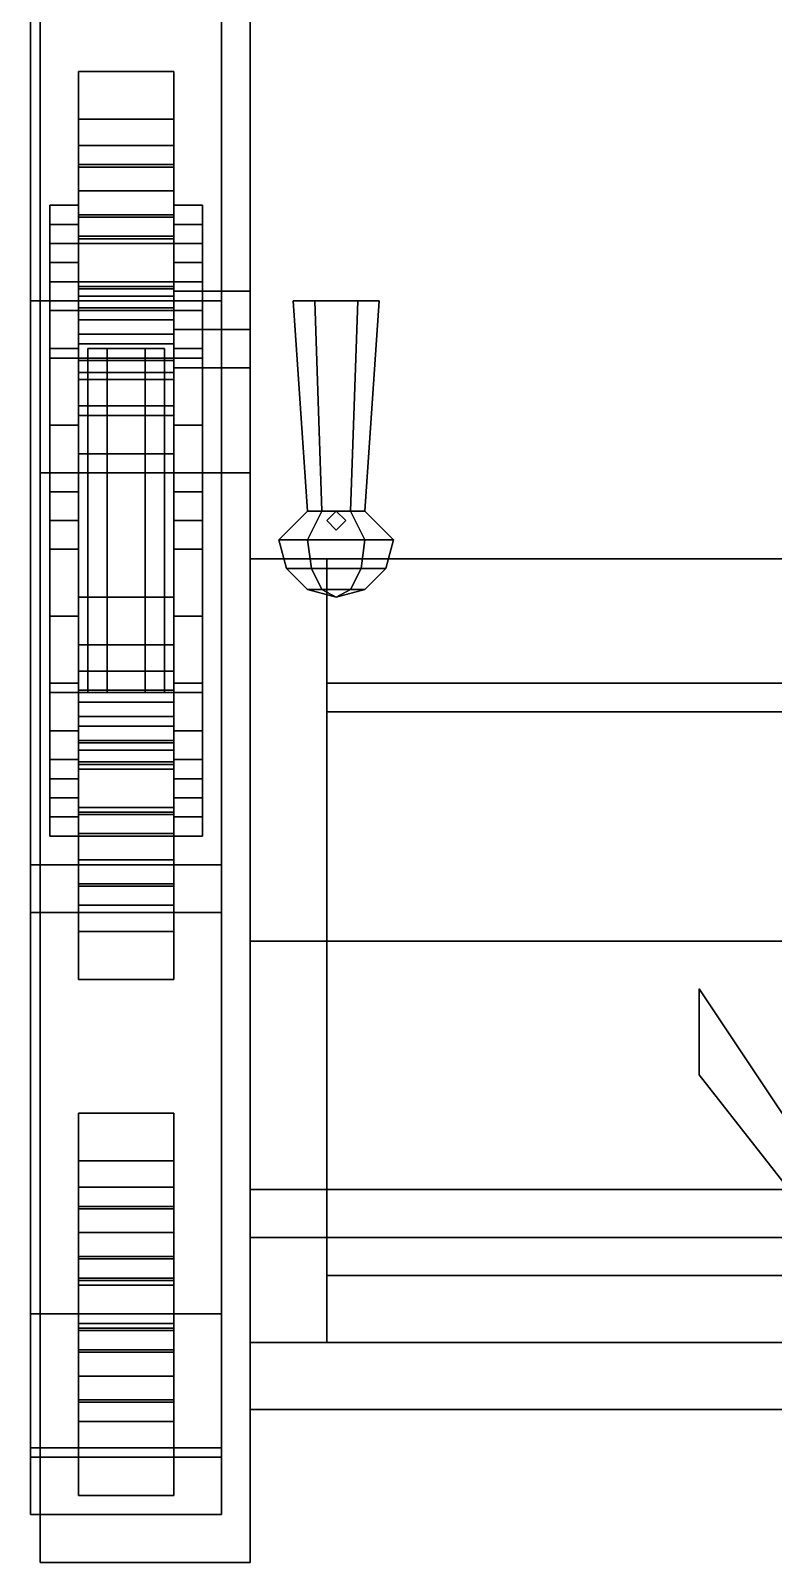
# Model space of a CAD drawing. Header units: millimetres. Extents: x -1.1 to 3, y -1.8 to 8.2.
# Drawn here: x -1.12 to -0.342, y -1.65 to -0.047 of the extents above; entities that cross this region are included whole.
import ezdxf

# ---------------------------------------------------------------- set-up
doc = ezdxf.new("R2010")
doc.units = ezdxf.units.MM
for name, color, linetype in [('bogie', 5, 'Continuous'), ('tracks', 3, 'Continuous'), ('wheels', 2, 'Continuous')]:
    doc.layers.add(name, color=color, linetype=linetype)

msp = doc.modelspace()

# ---------------------------------------------------------------- linework, layer by layer
for points in [[(-1.11, 1.89, 1.02), (-1.11, 1.89, 1), (-1.11, -1.65, 0.88), (-1.11, -1.65, 0.9)], [(-0.89, -1.65, 0.9), (-0.89, 1.89, 1.02), (-1.11, 1.89, 1.02), (-1.11, -1.65, 0.9)], [(-1.11, -1.65, 0.88), (-1.11, 1.89, 1), (-0.89, 1.89, 1), (-0.89, -1.65, 0.88)], [(0.89, 1.05, 0.32), (0.89, -1, 0.32), (-0.89, -1, 0.32), (-0.89, 1.05, 0.32)], [(-0.89, 1.05, 0.32), (-0.89, -1, 0.32), (-0.89, -1.49, 0.97), (-0.89, 0.97, 0.97)], [(-0.89, 0.68, 0.97), (-0.89, -1.42, 0.97), (-0.89, -0.6, 1.04), (-0.89, 0.66, 1.04)], [(-1.11, 0, 1.09), (-1.11, 0, 0.95), (-1.11, -0.51, 0.93), (-1.11, -0.51, 1.08)], [(-0.89, -0.51, 1.08), (-0.89, 0, 1.09), (-1.11, 0, 1.09), (-1.11, -0.51, 1.08)], [(-0.89, 0, 1.04), (-0.89, -0.6, 1.04), (0.89, -0.6, 1.04), (-0.25, 0, 1.04)], [(-0.89, -0.51, 1.04), (-0.89, 0, 1.04), (-0.89, 0, 1.09), (-0.89, -0.51, 1.08)], [(-0.845, -0.33, 1.15), (-0.8225, -0.33, 1.111), (-0.815, -0.55, 1.124), (-0.83, -0.55, 1.15)], [(-0.8225, -0.33, 1.189), (-0.845, -0.33, 1.15), (-0.83, -0.55, 1.15), (-0.815, -0.55, 1.176)], [(-0.755, -0.33, 1.15), (-0.845, -0.33, 1.15), (-0.8225, -0.33, 1.189), (-0.7775, -0.33, 1.189)], [(-0.7775, -0.33, 1.111), (-0.8225, -0.33, 1.111), (-0.845, -0.33, 1.15), (-0.755, -0.33, 1.15)], [(-0.8225, -0.33, 1.111), (-0.7775, -0.33, 1.111), (-0.785, -0.55, 1.124), (-0.815, -0.55, 1.124)], [(-0.7775, -0.33, 1.189), (-0.8225, -0.33, 1.189), (-0.815, -0.55, 1.176), (-0.785, -0.55, 1.176)], [(-0.7775, -0.33, 1.111), (-0.755, -0.33, 1.15), (-0.77, -0.55, 1.15), (-0.785, -0.55, 1.124)], [(-0.755, -0.33, 1.15), (-0.7775, -0.33, 1.189), (-0.785, -0.55, 1.176), (-0.77, -0.55, 1.15)], [(-1.11, -0.51, 1.08), (-1.11, -0.51, 0.93), (-0.89, -0.51, 0.93), (-0.89, -0.51, 1.08)], [(-0.86, -0.58, 1.15), (-0.83, -0.58, 1.202), (-0.815, -0.55, 1.176), (-0.83, -0.55, 1.15)], [(-0.83, -0.58, 1.098), (-0.86, -0.58, 1.15), (-0.83, -0.55, 1.15), (-0.815, -0.55, 1.124)], [(-0.83, -0.58, 1.202), (-0.77, -0.58, 1.202), (-0.785, -0.55, 1.176), (-0.815, -0.55, 1.176)], [(-0.77, -0.58, 1.098), (-0.83, -0.58, 1.098), (-0.815, -0.55, 1.124), (-0.785, -0.55, 1.124)], [(-0.8, -0.55, 1.04), (-0.81, -0.56, 1.04), (-0.81, -0.56, 1.12), (-0.8, -0.55, 1.13)], [(-0.81, -0.56, 1.04), (-0.8, -0.57, 1.04), (-0.8, -0.57, 1.11), (-0.81, -0.56, 1.12)], [(-0.79, -0.56, 1.04), (-0.8, -0.55, 1.04), (-0.8, -0.55, 1.13), (-0.79, -0.56, 1.12)], [(-0.8, -0.57, 1.04), (-0.79, -0.56, 1.04), (-0.79, -0.56, 1.12), (-0.8, -0.57, 1.11)], [(-0.77, -0.58, 1.202), (-0.74, -0.58, 1.15), (-0.77, -0.55, 1.15), (-0.785, -0.55, 1.176)], [(-0.74, -0.58, 1.15), (-0.77, -0.58, 1.098), (-0.785, -0.55, 1.124), (-0.77, -0.55, 1.15)], [(-0.826, -0.61, 1.195), (-0.83, -0.58, 1.202), (-0.86, -0.58, 1.15), (-0.852, -0.61, 1.15)], [(-0.852, -0.61, 1.15), (-0.86, -0.58, 1.15), (-0.83, -0.58, 1.098), (-0.826, -0.61, 1.105)], [(-0.774, -0.61, 1.195), (-0.77, -0.58, 1.202), (-0.83, -0.58, 1.202), (-0.826, -0.61, 1.195)], [(-0.826, -0.61, 1.105), (-0.83, -0.58, 1.098), (-0.77, -0.58, 1.098), (-0.774, -0.61, 1.105)], [(-0.748, -0.61, 1.15), (-0.74, -0.58, 1.15), (-0.77, -0.58, 1.202), (-0.774, -0.61, 1.195)], [(-0.774, -0.61, 1.105), (-0.77, -0.58, 1.098), (-0.74, -0.58, 1.15), (-0.748, -0.61, 1.15)], [(-0.89, -0.6, 1.04), (-0.89, -1.42, 0.97), (-0.81, -1.42, 0.97), (-0.81, -0.6, 1.04)], [(-0.81, -0.6, 1.04), (-0.81, -1.42, 0.97), (-0.81, -1.35, 1.2), (-0.81, -0.76, 1.2)], [(-0.13, -0.76, 1.2), (-0.13, -0.6, 1.04), (-0.81, -0.6, 1.04), (-0.81, -0.76, 1.2)], [(-0.81, -0.6, 1.05), (-0.81, -0.6, 1.04), (-0.81, -0.76, 1.2), (-0.81, -0.73, 1.19)], [(-0.81, -0.76, 1.2), (-0.81, -0.6, 1.04), (-0.13, -0.6, 1.04), (-0.13, -0.76, 1.2)], [(-0.13, -0.73, 1.19), (-0.13, -0.6, 1.05), (-0.81, -0.6, 1.05), (-0.81, -0.73, 1.19)], [(-0.13, -0.6, 1.05), (-0.13, -0.6, 1.04), (-0.81, -0.6, 1.04), (-0.81, -0.6, 1.05)], [(-0.815, -0.632, 1.176), (-0.826, -0.61, 1.195), (-0.852, -0.61, 1.15), (-0.83, -0.632, 1.15)], [(-0.83, -0.632, 1.15), (-0.852, -0.61, 1.15), (-0.826, -0.61, 1.105), (-0.815, -0.632, 1.124)], [(-0.785, -0.632, 1.176), (-0.774, -0.61, 1.195), (-0.826, -0.61, 1.195), (-0.815, -0.632, 1.176)], [(-0.815, -0.632, 1.124), (-0.826, -0.61, 1.105), (-0.774, -0.61, 1.105), (-0.785, -0.632, 1.124)], [(-0.77, -0.632, 1.15), (-0.748, -0.61, 1.15), (-0.774, -0.61, 1.195), (-0.785, -0.632, 1.176)], [(-0.785, -0.632, 1.124), (-0.774, -0.61, 1.105), (-0.748, -0.61, 1.15), (-0.77, -0.632, 1.15)], [(-0.8, -0.64, 1.15), (-0.815, -0.632, 1.176), (-0.83, -0.632, 1.15), (-0.8, -0.64, 1.15)], [(-0.8, -0.64, 1.15), (-0.83, -0.632, 1.15), (-0.815, -0.632, 1.124), (-0.8, -0.64, 1.15)], [(-0.8, -0.64, 1.15), (-0.785, -0.632, 1.176), (-0.815, -0.632, 1.176), (-0.8, -0.64, 1.15)], [(-0.8, -0.64, 1.15), (-0.815, -0.632, 1.124), (-0.785, -0.632, 1.124), (-0.8, -0.64, 1.15)], [(-0.8, -0.64, 1.15), (-0.77, -0.632, 1.15), (-0.785, -0.632, 1.176), (-0.8, -0.64, 1.15)], [(-0.8, -0.64, 1.15), (-0.785, -0.632, 1.124), (-0.77, -0.632, 1.15), (-0.8, -0.64, 1.15)], [(-0.81, -0.73, 1.19), (-0.81, -0.76, 1.2), (-0.13, -0.76, 1.2), (-0.13, -0.73, 1.19)], [(-0.81, -0.76, 1.2), (-0.81, -1.35, 1.2), (-0.13, -1.35, 1.2), (-0.13, -0.76, 1.2)], [(-0.89, -1, 0.32), (-0.89, -1.26, 0.46), (-0.89, -1.31, 0.53), (-0.89, -1.49, 0.97)], [(0.89, -1, 0.32), (0.89, -1.26, 0.46), (-0.89, -1.26, 0.46), (-0.89, -1, 0.32)], [(-0.02, -1.65, 0.41), (-0.42, -1.05, 0.35), (-0.42, -1.14, 0.42), (-0.02, -1.65, 0.47)], [(-0.02, -1.65, 0.47), (-0.42, -1.14, 0.42), (-0.42, -1.05, 0.35), (-0.02, -1.65, 0.41)], [(-0.89, -1.31, 0.53), (-0.89, -1.26, 0.46), (0.89, -1.26, 0.46), (0.89, -1.31, 0.53)], [(-0.89, -1.49, 0.97), (-0.89, -1.31, 0.53), (0.89, -1.31, 0.53), (0.89, -1.49, 0.97)], [(-0.81, -1.35, 1.2), (-0.81, -1.42, 0.97), (-0.13, -1.42, 0.97), (-0.13, -1.35, 1.2)], [(-0.89, -1.42, 0.97), (-0.89, -1.49, 0.97), (0.89, -1.49, 0.97), (0.89, -1.42, 0.97)], [(-0.89, -1.65, 0.88), (-0.89, -1.4559, 0.8866), (-0.89, -1.4639, 0.9063), (-0.89, -1.65, 0.9)], [(-1.11, -1.65, 0.9), (-1.11, -1.65, 0.88), (-0.89, -1.65, 0.88), (-0.89, -1.65, 0.9)]]:
    msp.add_3dface(points)
at = {"layer": 'bogie'}
for points in [[(-1.1, -0.23, 0.23), (-1.1, -0.25, 0.29), (-1.07, -0.25, 0.29), (-1.07, -0.23, 0.23)], [(-1.1, -0.23, 0.2), (-1.1, -0.27, 0.17), (-1.1, -0.25, 0.29), (-1.1, -0.23, 0.23)], [(-1.07, -0.23, 0.23), (-1.07, -0.23, 0.2), (-1.1, -0.23, 0.2), (-1.1, -0.23, 0.23)], [(-1.07, -0.23, 0.2), (-1.07, -0.27, 0.17), (-1.1, -0.27, 0.17), (-1.1, -0.23, 0.2)], [(-1.07, -0.25, 0.29), (-1.07, -0.27, 0.17), (-1.07, -0.23, 0.2), (-1.07, -0.23, 0.23)], [(-0.97, -0.23, 0.2), (-0.97, -0.27, 0.17), (-0.97, -0.25, 0.29), (-0.97, -0.23, 0.23)], [(-0.97, -0.23, 0.23), (-0.97, -0.25, 0.29), (-0.94, -0.25, 0.29), (-0.94, -0.23, 0.23)], [(-0.94, -0.23, 0.2), (-0.94, -0.27, 0.17), (-0.97, -0.27, 0.17), (-0.97, -0.23, 0.2)], [(-0.94, -0.23, 0.23), (-0.94, -0.23, 0.2), (-0.97, -0.23, 0.2), (-0.97, -0.23, 0.23)], [(-0.94, -0.25, 0.29), (-0.94, -0.27, 0.17), (-0.94, -0.23, 0.2), (-0.94, -0.23, 0.23)], [(-1.1, -0.27, 0.17), (-1.1, -0.56, 0.2), (-1.1, -0.56, 0.29), (-1.1, -0.25, 0.29)], [(-1.07, -0.29, 0.43), (-1.07, -0.25, 0.29), (-1.1, -0.25, 0.29), (-1.1, -0.29, 0.43)], [(-1.1, -0.25, 0.29), (-1.1, -0.53, 0.29), (-1.1, -0.46, 0.33), (-1.1, -0.29, 0.43)], [(-1.07, -0.56, 0.29), (-1.07, -0.56, 0.2), (-1.07, -0.27, 0.17), (-1.07, -0.25, 0.29)], [(-1.07, -0.46, 0.33), (-1.07, -0.53, 0.29), (-1.07, -0.25, 0.29), (-1.07, -0.29, 0.43)], [(-0.97, -0.27, 0.17), (-0.97, -0.56, 0.2), (-0.97, -0.56, 0.29), (-0.97, -0.25, 0.29)], [(-0.97, -0.25, 0.29), (-0.97, -0.53, 0.29), (-0.97, -0.46, 0.33), (-0.97, -0.29, 0.43)], [(-0.94, -0.29, 0.43), (-0.94, -0.25, 0.29), (-0.97, -0.25, 0.29), (-0.97, -0.29, 0.43)], [(-0.94, -0.56, 0.29), (-0.94, -0.56, 0.2), (-0.94, -0.27, 0.17), (-0.94, -0.25, 0.29)], [(-0.94, -0.46, 0.33), (-0.94, -0.53, 0.29), (-0.94, -0.25, 0.29), (-0.94, -0.29, 0.43)], [(-1.07, -0.27, 0.17), (-1.07, -0.56, 0.2), (-1.1, -0.56, 0.2), (-1.1, -0.27, 0.17)], [(-0.94, -0.27, 0.17), (-0.94, -0.56, 0.2), (-0.97, -0.56, 0.2), (-0.97, -0.27, 0.17)], [(-1.07, -0.31, 0.49), (-1.07, -0.29, 0.43), (-1.1, -0.29, 0.43), (-1.1, -0.31, 0.49)], [(-1.1, -0.29, 0.43), (-1.1, -0.46, 0.33), (-1.1, -0.39, 0.41), (-1.1, -0.31, 0.49)], [(-1.07, -0.39, 0.41), (-1.07, -0.46, 0.33), (-1.07, -0.29, 0.43), (-1.07, -0.31, 0.49)], [(-0.97, -0.29, 0.43), (-0.97, -0.46, 0.33), (-0.97, -0.39, 0.41), (-0.97, -0.31, 0.49)], [(-0.94, -0.31, 0.49), (-0.94, -0.29, 0.43), (-0.97, -0.29, 0.43), (-0.97, -0.31, 0.49)], [(-0.94, -0.39, 0.41), (-0.94, -0.46, 0.33), (-0.94, -0.29, 0.43), (-0.94, -0.31, 0.49)], [(-1.1, -0.31, 0.49), (-1.1, -0.39, 0.41), (-1.1, -0.38, 0.49), (-1.1, -0.34, 0.51)], [(-1.07, -0.34, 0.51), (-1.07, -0.31, 0.49), (-1.1, -0.31, 0.49), (-1.1, -0.34, 0.51)], [(-1.07, -0.38, 0.49), (-1.07, -0.39, 0.41), (-1.07, -0.31, 0.49), (-1.07, -0.34, 0.51)], [(-0.97, -0.31, 0.49), (-0.97, -0.39, 0.41), (-0.97, -0.38, 0.49), (-0.97, -0.34, 0.51)], [(-0.94, -0.34, 0.51), (-0.94, -0.31, 0.49), (-0.97, -0.31, 0.49), (-0.97, -0.34, 0.51)], [(-0.94, -0.38, 0.49), (-0.94, -0.39, 0.41), (-0.94, -0.31, 0.49), (-0.94, -0.34, 0.51)], [(-1.07, -0.325, 0.475), (-1.07, -0.35, 0.5), (-0.97, -0.35, 0.5), (-0.97, -0.325, 0.475)], [(-1.07, -0.35, 0.45), (-1.07, -0.325, 0.475), (-0.97, -0.325, 0.475), (-0.97, -0.35, 0.45)], [(-1.1, -0.34, 0.51), (-1.1, -0.38, 0.49), (-1.07, -0.38, 0.49), (-1.07, -0.34, 0.51)], [(-1.07, -0.35, 0.5), (-1.07, -0.375, 0.475), (-0.97, -0.375, 0.475), (-0.97, -0.35, 0.5)], [(-1.07, -0.375, 0.475), (-1.07, -0.35, 0.45), (-0.97, -0.35, 0.45), (-0.97, -0.375, 0.475)], [(-0.97, -0.34, 0.51), (-0.97, -0.38, 0.49), (-0.94, -0.38, 0.49), (-0.94, -0.34, 0.51)], [(-1.1, -0.38, 0.49), (-1.1, -0.39, 0.41), (-1.07, -0.39, 0.41), (-1.07, -0.38, 0.49)], [(-1.06, -0.74, 0.47), (-1.04, -0.74, 0.5046), (-1.04, -0.38, 0.5046), (-1.06, -0.38, 0.47)], [(-1.04, -0.74, 0.4354), (-1.06, -0.74, 0.47), (-1.06, -0.38, 0.47), (-1.04, -0.38, 0.4354)], [(-1.04, -0.38, 0.5046), (-1, -0.38, 0.5046), (-0.98, -0.38, 0.47), (-1.06, -0.38, 0.47)], [(-1.06, -0.38, 0.47), (-0.98, -0.38, 0.47), (-1, -0.38, 0.4354), (-1.04, -0.38, 0.4354)], [(-1.04, -0.74, 0.5046), (-1, -0.74, 0.5046), (-1, -0.38, 0.5046), (-1.04, -0.38, 0.5046)], [(-1, -0.74, 0.4354), (-1.04, -0.74, 0.4354), (-1.04, -0.38, 0.4354), (-1, -0.38, 0.4354)], [(-1, -0.74, 0.5046), (-0.98, -0.74, 0.47), (-0.98, -0.38, 0.47), (-1, -0.38, 0.5046)], [(-0.98, -0.74, 0.47), (-1, -0.74, 0.4354), (-1, -0.38, 0.4354), (-0.98, -0.38, 0.47)], [(-0.97, -0.38, 0.49), (-0.97, -0.39, 0.41), (-0.94, -0.39, 0.41), (-0.94, -0.38, 0.49)], [(-1.1, -0.39, 0.41), (-1.1, -0.46, 0.33), (-1.07, -0.46, 0.33), (-1.07, -0.39, 0.41)], [(-0.97, -0.39, 0.41), (-0.97, -0.46, 0.33), (-0.94, -0.46, 0.33), (-0.94, -0.39, 0.41)], [(-1.1, -0.46, 0.33), (-1.1, -0.53, 0.29), (-1.07, -0.53, 0.29), (-1.07, -0.46, 0.33)], [(-0.97, -0.46, 0.33), (-0.97, -0.53, 0.29), (-0.94, -0.53, 0.29), (-0.94, -0.46, 0.33)], [(-1.07, -0.59, 0.29), (-1.07, -0.53, 0.29), (-1.1, -0.53, 0.29), (-1.1, -0.59, 0.29)], [(-0.94, -0.59, 0.29), (-0.94, -0.53, 0.29), (-0.97, -0.53, 0.29), (-0.97, -0.59, 0.29)], [(-1.1, -0.56, 0.29), (-1.1, -0.56, 0.2), (-1.1, -0.85, 0.17), (-1.1, -0.87, 0.29)], [(-1.1, -0.85, 0.17), (-1.1, -0.56, 0.2), (-1.07, -0.56, 0.2), (-1.07, -0.85, 0.17)], [(-1.07, -0.85, 0.17), (-1.07, -0.56, 0.2), (-1.07, -0.56, 0.29), (-1.07, -0.87, 0.29)], [(-0.97, -0.56, 0.29), (-0.97, -0.56, 0.2), (-0.97, -0.85, 0.17), (-0.97, -0.87, 0.29)], [(-0.97, -0.85, 0.17), (-0.97, -0.56, 0.2), (-0.94, -0.56, 0.2), (-0.94, -0.85, 0.17)], [(-0.94, -0.85, 0.17), (-0.94, -0.56, 0.2), (-0.94, -0.56, 0.29), (-0.94, -0.87, 0.29)], [(-1.1, -0.66, 0.33), (-1.1, -0.59, 0.29), (-1.1, -0.87, 0.29), (-1.1, -0.83, 0.43)], [(-1.07, -0.66, 0.33), (-1.07, -0.59, 0.29), (-1.1, -0.59, 0.29), (-1.1, -0.66, 0.33)], [(-1.07, -0.87, 0.29), (-1.07, -0.59, 0.29), (-1.07, -0.66, 0.33), (-1.07, -0.83, 0.43)], [(-0.97, -0.66, 0.33), (-0.97, -0.59, 0.29), (-0.97, -0.87, 0.29), (-0.97, -0.83, 0.43)], [(-0.94, -0.66, 0.33), (-0.94, -0.59, 0.29), (-0.97, -0.59, 0.29), (-0.97, -0.66, 0.33)], [(-0.94, -0.87, 0.29), (-0.94, -0.59, 0.29), (-0.94, -0.66, 0.33), (-0.94, -0.83, 0.43)], [(-1.1, -0.73, 0.41), (-1.1, -0.66, 0.33), (-1.1, -0.83, 0.43), (-1.1, -0.81, 0.49)], [(-1.07, -0.73, 0.41), (-1.07, -0.66, 0.33), (-1.1, -0.66, 0.33), (-1.1, -0.73, 0.41)], [(-1.07, -0.83, 0.43), (-1.07, -0.66, 0.33), (-1.07, -0.73, 0.41), (-1.07, -0.81, 0.49)], [(-0.97, -0.73, 0.41), (-0.97, -0.66, 0.33), (-0.97, -0.83, 0.43), (-0.97, -0.81, 0.49)], [(-0.94, -0.73, 0.41), (-0.94, -0.66, 0.33), (-0.97, -0.66, 0.33), (-0.97, -0.73, 0.41)], [(-0.94, -0.83, 0.43), (-0.94, -0.66, 0.33), (-0.94, -0.73, 0.41), (-0.94, -0.81, 0.49)], [(-1.1, -0.74, 0.49), (-1.1, -0.73, 0.41), (-1.1, -0.81, 0.49), (-1.1, -0.78, 0.51)], [(-1.07, -0.74, 0.49), (-1.07, -0.73, 0.41), (-1.1, -0.73, 0.41), (-1.1, -0.74, 0.49)], [(-1.07, -0.81, 0.49), (-1.07, -0.73, 0.41), (-1.07, -0.74, 0.49), (-1.07, -0.78, 0.51)], [(-0.94, -0.74, 0.49), (-0.94, -0.73, 0.41), (-0.97, -0.73, 0.41), (-0.97, -0.74, 0.49)], [(-0.97, -0.74, 0.49), (-0.97, -0.73, 0.41), (-0.97, -0.81, 0.49), (-0.97, -0.78, 0.51)], [(-0.94, -0.81, 0.49), (-0.94, -0.73, 0.41), (-0.94, -0.74, 0.49), (-0.94, -0.78, 0.51)], [(-1.07, -0.78, 0.51), (-1.07, -0.74, 0.49), (-1.1, -0.74, 0.49), (-1.1, -0.78, 0.51)], [(-1.07, -0.75, 0.475), (-1.07, -0.775, 0.5), (-0.97, -0.775, 0.5), (-0.97, -0.75, 0.475)], [(-1.07, -0.775, 0.45), (-1.07, -0.75, 0.475), (-0.97, -0.75, 0.475), (-0.97, -0.775, 0.45)], [(-1.06, -0.74, 0.47), (-0.98, -0.74, 0.47), (-1, -0.74, 0.5046), (-1.04, -0.74, 0.5046)], [(-1.04, -0.74, 0.4354), (-1, -0.74, 0.4354), (-0.98, -0.74, 0.47), (-1.06, -0.74, 0.47)], [(-0.94, -0.78, 0.51), (-0.94, -0.74, 0.49), (-0.97, -0.74, 0.49), (-0.97, -0.78, 0.51)], [(-1.1, -0.78, 0.51), (-1.1, -0.81, 0.49), (-1.07, -0.81, 0.49), (-1.07, -0.78, 0.51)], [(-1.07, -0.775, 0.5), (-1.07, -0.8, 0.475), (-0.97, -0.8, 0.475), (-0.97, -0.775, 0.5)], [(-1.07, -0.8, 0.475), (-1.07, -0.775, 0.45), (-0.97, -0.775, 0.45), (-0.97, -0.8, 0.475)], [(-0.97, -0.78, 0.51), (-0.97, -0.81, 0.49), (-0.94, -0.81, 0.49), (-0.94, -0.78, 0.51)], [(-1.1, -0.81, 0.49), (-1.1, -0.83, 0.43), (-1.07, -0.83, 0.43), (-1.07, -0.81, 0.49)], [(-0.97, -0.81, 0.49), (-0.97, -0.83, 0.43), (-0.94, -0.83, 0.43), (-0.94, -0.81, 0.49)], [(-1.1, -0.83, 0.43), (-1.1, -0.87, 0.29), (-1.07, -0.87, 0.29), (-1.07, -0.83, 0.43)], [(-0.97, -0.83, 0.43), (-0.97, -0.87, 0.29), (-0.94, -0.87, 0.29), (-0.94, -0.83, 0.43)], [(-1.1, -0.87, 0.29), (-1.1, -0.85, 0.17), (-1.1, -0.89, 0.2), (-1.1, -0.89, 0.23)], [(-1.1, -0.89, 0.2), (-1.1, -0.85, 0.17), (-1.07, -0.85, 0.17), (-1.07, -0.89, 0.2)], [(-1.07, -0.89, 0.2), (-1.07, -0.85, 0.17), (-1.07, -0.87, 0.29), (-1.07, -0.89, 0.23)], [(-0.97, -0.87, 0.29), (-0.97, -0.85, 0.17), (-0.97, -0.89, 0.2), (-0.97, -0.89, 0.23)], [(-0.97, -0.89, 0.2), (-0.97, -0.85, 0.17), (-0.94, -0.85, 0.17), (-0.94, -0.89, 0.2)], [(-0.94, -0.89, 0.2), (-0.94, -0.85, 0.17), (-0.94, -0.87, 0.29), (-0.94, -0.89, 0.23)], [(-1.07, -0.89, 0.23), (-1.07, -0.87, 0.29), (-1.1, -0.87, 0.29), (-1.1, -0.89, 0.23)], [(-0.94, -0.89, 0.23), (-0.94, -0.87, 0.29), (-0.97, -0.87, 0.29), (-0.97, -0.89, 0.23)], [(-1.1, -0.89, 0.23), (-1.1, -0.89, 0.2), (-1.07, -0.89, 0.2), (-1.07, -0.89, 0.23)], [(-0.97, -0.89, 0.23), (-0.97, -0.89, 0.2), (-0.94, -0.89, 0.2), (-0.94, -0.89, 0.23)]]:
    msp.add_3dface(points, dxfattribs=at)
at = {"layer": 'tracks'}
for points in [[(-0.92, -0.92, 0.01), (-0.92, 1.04, 0.01), (-1.12, 1.04, 0.01), (-1.12, -0.92, 0.01)], [(-1.12, -0.92, 0.01), (-1.12, 1.04, 0.01), (-0.92, 1.04, 0.01), (-0.92, -0.92, 0.01)], [(-0.92, 0, 0.79), (-0.92, -0.33, 0.79), (-1.12, -0.33, 0.79), (-1.12, 0, 0.79)], [(-1.12, 0, 0.79), (-1.12, -0.33, 0.79), (-0.92, -0.33, 0.79), (-0.92, 0, 0.79)], [(-0.92, -0.33, 0.79), (-0.92, -0.97, 0.72), (-1.12, -0.97, 0.72), (-1.12, -0.33, 0.79)], [(-1.12, -0.33, 0.79), (-1.12, -0.97, 0.72), (-0.92, -0.97, 0.72), (-0.92, -0.33, 0.79)], [(-0.92, -1.54, 0.34), (-0.92, -0.92, 0.01), (-1.12, -0.92, 0.01), (-1.12, -1.54, 0.34)], [(-1.12, -1.54, 0.34), (-1.12, -0.92, 0.01), (-0.92, -0.92, 0.01), (-0.92, -1.54, 0.34)], [(-1.12, -0.97, 0.72), (-1.12, -1.39, 0.72), (-0.92, -1.39, 0.72), (-0.92, -0.97, 0.72)], [(-0.92, -0.97, 0.72), (-0.92, -1.39, 0.72), (-1.12, -1.39, 0.72), (-1.12, -0.97, 0.72)], [(-0.92, -1.39, 0.72), (-0.92, -1.53, 0.67), (-1.12, -1.53, 0.67), (-1.12, -1.39, 0.72)], [(-1.12, -1.39, 0.72), (-1.12, -1.53, 0.67), (-0.92, -1.53, 0.67), (-0.92, -1.39, 0.72)], [(-1.12, -1.53, 0.67), (-1.12, -1.6, 0.56), (-0.92, -1.6, 0.56), (-0.92, -1.53, 0.67)], [(-0.92, -1.53, 0.67), (-0.92, -1.6, 0.56), (-1.12, -1.6, 0.56), (-1.12, -1.53, 0.67)], [(-0.92, -1.6, 0.45), (-0.92, -1.54, 0.34), (-1.12, -1.54, 0.34), (-1.12, -1.6, 0.45)], [(-1.12, -1.6, 0.45), (-1.12, -1.54, 0.34), (-0.92, -1.54, 0.34), (-0.92, -1.6, 0.45)], [(-0.92, -1.6, 0.56), (-0.92, -1.6, 0.45), (-1.12, -1.6, 0.45), (-1.12, -1.6, 0.56)], [(-1.12, -1.6, 0.56), (-1.12, -1.6, 0.45), (-0.92, -1.6, 0.45), (-0.92, -1.6, 0.56)]]:
    msp.add_3dface(points, dxfattribs=at)
at = {"layer": 'wheels'}
for points in [[(-1.07, -0.19, 0.0468), (-1.07, -0.09, 0.22), (-0.97, -0.09, 0.22), (-0.97, -0.19, 0.0468)], [(-1.07, -0.215, 0.0901), (-1.07, -0.14, 0.22), (-1.07, -0.09, 0.22), (-1.07, -0.19, 0.0468)], [(-1.07, -0.09, 0.22), (-1.07, -0.19, 0.3932), (-0.97, -0.19, 0.3932), (-0.97, -0.09, 0.22)], [(-1.07, -0.14, 0.22), (-1.07, -0.215, 0.3499), (-1.07, -0.19, 0.3932), (-1.07, -0.09, 0.22)], [(-0.97, -0.19, 0.0468), (-0.97, -0.09, 0.22), (-0.97, -0.14, 0.22), (-0.97, -0.215, 0.0901)], [(-0.97, -0.09, 0.22), (-0.97, -0.19, 0.3932), (-0.97, -0.215, 0.3499), (-0.97, -0.14, 0.22)], [(-1.07, -0.1675, 0.2676), (-1.07, -0.14, 0.22), (-0.97, -0.14, 0.22), (-0.97, -0.1675, 0.2676)], [(-1.07, -0.14, 0.22), (-1.07, -0.1675, 0.1724), (-0.97, -0.1675, 0.1724), (-0.97, -0.14, 0.22)], [(-1.07, -0.2425, 0.2243), (-1.07, -0.2625, 0.259), (-1.07, -0.1875, 0.3023), (-1.07, -0.1675, 0.2676)], [(-0.97, -0.2425, 0.2243), (-1.07, -0.2425, 0.2243), (-1.07, -0.1675, 0.2676), (-0.97, -0.1675, 0.2676)], [(-1.07, -0.2425, 0.2157), (-0.97, -0.2425, 0.2157), (-0.97, -0.1675, 0.1724), (-1.07, -0.1675, 0.1724)], [(-1.07, -0.2625, 0.181), (-1.07, -0.2425, 0.2157), (-1.07, -0.1675, 0.1724), (-1.07, -0.1875, 0.1377)], [(-0.97, -0.2625, 0.259), (-0.97, -0.2425, 0.2243), (-0.97, -0.1675, 0.2676), (-0.97, -0.1875, 0.3023)], [(-0.97, -0.2425, 0.2157), (-0.97, -0.2625, 0.181), (-0.97, -0.1875, 0.1377), (-0.97, -0.1675, 0.1724)], [(-1.07, -0.2625, 0.259), (-0.97, -0.2625, 0.259), (-0.97, -0.1875, 0.3023), (-1.07, -0.1875, 0.3023)], [(-1.07, -0.1875, 0.1377), (-1.07, -0.215, 0.0901), (-0.97, -0.215, 0.0901), (-0.97, -0.1875, 0.1377)], [(-0.97, -0.2625, 0.181), (-1.07, -0.2625, 0.181), (-1.07, -0.1875, 0.1377), (-0.97, -0.1875, 0.1377)], [(-1.07, -0.215, 0.3499), (-1.07, -0.1875, 0.3023), (-0.97, -0.1875, 0.3023), (-0.97, -0.215, 0.3499)], [(-1.07, -0.365, 0.0901), (-1.07, -0.215, 0.0901), (-1.07, -0.19, 0.0468), (-1.07, -0.39, 0.0468)], [(-1.07, -0.39, 0.0468), (-1.07, -0.19, 0.0468), (-0.97, -0.19, 0.0468), (-0.97, -0.39, 0.0468)], [(-1.07, -0.215, 0.3499), (-1.07, -0.365, 0.3499), (-1.07, -0.39, 0.3932), (-1.07, -0.19, 0.3932)], [(-1.07, -0.19, 0.3932), (-1.07, -0.39, 0.3932), (-0.97, -0.39, 0.3932), (-0.97, -0.19, 0.3932)], [(-0.97, -0.39, 0.0468), (-0.97, -0.19, 0.0468), (-0.97, -0.215, 0.0901), (-0.97, -0.365, 0.0901)], [(-0.97, -0.19, 0.3932), (-0.97, -0.39, 0.3932), (-0.97, -0.365, 0.3499), (-0.97, -0.215, 0.3499)], [(-1.07, -0.215, 0.0901), (-1.07, -0.27, 0.0901), (-0.97, -0.27, 0.0901), (-0.97, -0.215, 0.0901)], [(-1.07, -0.27, 0.3499), (-1.07, -0.215, 0.3499), (-0.97, -0.215, 0.3499), (-0.97, -0.27, 0.3499)], [(-1.07, -0.24, 0.22), (-1.07, -0.34, 0.22), (-1.07, -0.315, 0.2633), (-1.07, -0.265, 0.2633)], [(-1.07, -0.265, 0.1767), (-1.07, -0.315, 0.1767), (-1.07, -0.34, 0.22), (-1.07, -0.24, 0.22)], [(-1.07, -0.24, 0.22), (-1.07, -0.2425, 0.2243), (-0.97, -0.2425, 0.2243), (-0.97, -0.24, 0.22)], [(-1.07, -0.2425, 0.2157), (-1.07, -0.24, 0.22), (-0.97, -0.24, 0.22), (-0.97, -0.2425, 0.2157)], [(-0.97, -0.34, 0.22), (-0.97, -0.24, 0.22), (-0.97, -0.265, 0.2633), (-0.97, -0.315, 0.2633)], [(-0.97, -0.315, 0.1767), (-0.97, -0.265, 0.1767), (-0.97, -0.24, 0.22), (-0.97, -0.34, 0.22)], [(-1.07, -0.2625, 0.259), (-1.07, -0.265, 0.2633), (-0.97, -0.265, 0.2633), (-0.97, -0.2625, 0.259)], [(-1.07, -0.265, 0.1767), (-1.07, -0.2625, 0.181), (-0.97, -0.2625, 0.181), (-0.97, -0.265, 0.1767)], [(-1.07, -0.27, 0.1767), (-1.07, -0.265, 0.1767), (-0.97, -0.265, 0.1767), (-0.97, -0.27, 0.1767)], [(-1.07, -0.265, 0.2633), (-1.07, -0.27, 0.2633), (-0.97, -0.27, 0.2633), (-0.97, -0.265, 0.2633)], [(-1.07, -0.31, 0.1767), (-1.07, -0.27, 0.1767), (-1.07, -0.27, 0.0901), (-1.07, -0.31, 0.0901)], [(-1.07, -0.27, 0.1767), (-0.97, -0.27, 0.1767), (-0.97, -0.27, 0.0901), (-1.07, -0.27, 0.0901)], [(-0.97, -0.27, 0.2633), (-1.07, -0.27, 0.2633), (-1.07, -0.27, 0.3499), (-0.97, -0.27, 0.3499)], [(-1.07, -0.27, 0.2633), (-1.07, -0.31, 0.2633), (-1.07, -0.31, 0.3499), (-1.07, -0.27, 0.3499)], [(-0.97, -0.315, 0.7579), (-0.97, -0.27, 0.68), (-1.07, -0.27, 0.68), (-1.07, -0.315, 0.7579)], [(-1.07, -0.27, 0.68), (-1.07, -0.45, 0.68), (-1.07, -0.405, 0.7579), (-1.07, -0.315, 0.7579)], [(-0.97, -0.27, 0.68), (-0.97, -0.315, 0.6021), (-1.07, -0.315, 0.6021), (-1.07, -0.27, 0.68)], [(-1.07, -0.315, 0.6021), (-1.07, -0.405, 0.6021), (-1.07, -0.45, 0.68), (-1.07, -0.27, 0.68)], [(-0.97, -0.27, 0.1767), (-0.97, -0.31, 0.1767), (-0.97, -0.31, 0.0901), (-0.97, -0.27, 0.0901)], [(-0.97, -0.31, 0.2633), (-0.97, -0.27, 0.2633), (-0.97, -0.27, 0.3499), (-0.97, -0.31, 0.3499)], [(-1.07, -0.315, 0.1767), (-1.07, -0.31, 0.1767), (-0.97, -0.31, 0.1767), (-0.97, -0.315, 0.1767)], [(-1.07, -0.31, 0.0901), (-1.07, -0.365, 0.0901), (-0.97, -0.365, 0.0901), (-0.97, -0.31, 0.0901)], [(-0.97, -0.31, 0.1767), (-1.07, -0.31, 0.1767), (-1.07, -0.31, 0.0901), (-0.97, -0.31, 0.0901)], [(-1.07, -0.365, 0.3499), (-1.07, -0.31, 0.3499), (-0.97, -0.31, 0.3499), (-0.97, -0.365, 0.3499)], [(-1.07, -0.31, 0.2633), (-1.07, -0.315, 0.2633), (-0.97, -0.315, 0.2633), (-0.97, -0.31, 0.2633)], [(-1.07, -0.31, 0.2633), (-0.97, -0.31, 0.2633), (-0.97, -0.31, 0.3499), (-1.07, -0.31, 0.3499)], [(-1.07, -0.315, 0.2633), (-1.07, -0.3175, 0.259), (-0.97, -0.3175, 0.259), (-0.97, -0.315, 0.2633)], [(-1.07, -0.3175, 0.181), (-1.07, -0.315, 0.1767), (-0.97, -0.315, 0.1767), (-0.97, -0.3175, 0.181)], [(-0.97, -0.405, 0.7579), (-0.97, -0.315, 0.7579), (-1.07, -0.315, 0.7579), (-1.07, -0.405, 0.7579)], [(-0.97, -0.315, 0.6021), (-0.97, -0.405, 0.6021), (-1.07, -0.405, 0.6021), (-1.07, -0.315, 0.6021)], [(-1.07, -0.3175, 0.259), (-1.07, -0.3375, 0.2243), (-1.07, -0.4125, 0.2676), (-1.07, -0.3925, 0.3023)], [(-0.97, -0.3175, 0.259), (-1.07, -0.3175, 0.259), (-1.07, -0.3925, 0.3023), (-0.97, -0.3925, 0.3023)], [(-1.07, -0.3375, 0.2157), (-1.07, -0.3175, 0.181), (-1.07, -0.3925, 0.1377), (-1.07, -0.4125, 0.1724)], [(-1.07, -0.3175, 0.181), (-0.97, -0.3175, 0.181), (-0.97, -0.3925, 0.1377), (-1.07, -0.3925, 0.1377)], [(-0.97, -0.3375, 0.2243), (-0.97, -0.3175, 0.259), (-0.97, -0.3925, 0.3023), (-0.97, -0.4125, 0.2676)], [(-0.97, -0.3175, 0.181), (-0.97, -0.3375, 0.2157), (-0.97, -0.4125, 0.1724), (-0.97, -0.3925, 0.1377)], [(-0.89, -0.36, 0.72), (-0.89, -0.32, 0.68), (-0.97, -0.32, 0.68), (-0.97, -0.36, 0.72)], [(-0.89, -0.32, 0.68), (-0.89, -0.36, 0.64), (-0.97, -0.36, 0.64), (-0.97, -0.32, 0.68)], [(-1.07, -0.3375, 0.2243), (-0.97, -0.3375, 0.2243), (-0.97, -0.4125, 0.2676), (-1.07, -0.4125, 0.2676)], [(-1.07, -0.34, 0.22), (-1.07, -0.3375, 0.2157), (-0.97, -0.3375, 0.2157), (-0.97, -0.34, 0.22)], [(-0.97, -0.3375, 0.2157), (-1.07, -0.3375, 0.2157), (-1.07, -0.4125, 0.1724), (-0.97, -0.4125, 0.1724)], [(-1.07, -0.3375, 0.2243), (-1.07, -0.34, 0.22), (-0.97, -0.34, 0.22), (-0.97, -0.3375, 0.2243)], [(-1.07, -0.44, 0.22), (-1.07, -0.365, 0.0901), (-1.07, -0.39, 0.0468), (-1.07, -0.49, 0.22)], [(-1.07, -0.365, 0.3499), (-1.07, -0.44, 0.22), (-1.07, -0.49, 0.22), (-1.07, -0.39, 0.3932)], [(-1.07, -0.365, 0.0901), (-1.07, -0.3925, 0.1377), (-0.97, -0.3925, 0.1377), (-0.97, -0.365, 0.0901)], [(-1.07, -0.3925, 0.3023), (-1.07, -0.365, 0.3499), (-0.97, -0.365, 0.3499), (-0.97, -0.3925, 0.3023)], [(-0.89, -0.4, 0.68), (-0.89, -0.36, 0.72), (-0.97, -0.36, 0.72), (-0.97, -0.4, 0.68)], [(-0.89, -0.36, 0.64), (-0.89, -0.4, 0.68), (-0.97, -0.4, 0.68), (-0.97, -0.36, 0.64)], [(-0.97, -0.49, 0.22), (-0.97, -0.39, 0.0468), (-0.97, -0.365, 0.0901), (-0.97, -0.44, 0.22)], [(-0.97, -0.39, 0.3932), (-0.97, -0.49, 0.22), (-0.97, -0.44, 0.22), (-0.97, -0.365, 0.3499)], [(-1.07, -0.49, 0.22), (-1.07, -0.39, 0.0468), (-0.97, -0.39, 0.0468), (-0.97, -0.49, 0.22)], [(-1.07, -0.39, 0.3932), (-1.07, -0.49, 0.22), (-0.97, -0.49, 0.22), (-0.97, -0.39, 0.3932)], [(-0.97, -0.45, 0.68), (-0.97, -0.405, 0.7579), (-1.07, -0.405, 0.7579), (-1.07, -0.45, 0.68)], [(-0.97, -0.405, 0.6021), (-0.97, -0.45, 0.68), (-1.07, -0.45, 0.68), (-1.07, -0.405, 0.6021)], [(-1.07, -0.44, 0.22), (-1.07, -0.4125, 0.2676), (-0.97, -0.4125, 0.2676), (-0.97, -0.44, 0.22)], [(-1.07, -0.4125, 0.1724), (-1.07, -0.44, 0.22), (-0.97, -0.44, 0.22), (-0.97, -0.4125, 0.1724)], [(-1.07, -0.74, 0.0468), (-1.07, -0.64, 0.22), (-0.97, -0.64, 0.22), (-0.97, -0.74, 0.0468)], [(-1.07, -0.765, 0.0901), (-1.07, -0.69, 0.22), (-1.07, -0.64, 0.22), (-1.07, -0.74, 0.0468)], [(-1.07, -0.64, 0.22), (-1.07, -0.74, 0.3932), (-0.97, -0.74, 0.3932), (-0.97, -0.64, 0.22)], [(-1.07, -0.69, 0.22), (-1.07, -0.765, 0.3499), (-1.07, -0.74, 0.3932), (-1.07, -0.64, 0.22)], [(-0.97, -0.74, 0.0468), (-0.97, -0.64, 0.22), (-0.97, -0.69, 0.22), (-0.97, -0.765, 0.0901)], [(-0.97, -0.64, 0.22), (-0.97, -0.74, 0.3932), (-0.97, -0.765, 0.3499), (-0.97, -0.69, 0.22)], [(-1.07, -0.7175, 0.2676), (-1.07, -0.69, 0.22), (-0.97, -0.69, 0.22), (-0.97, -0.7175, 0.2676)], [(-1.07, -0.69, 0.22), (-1.07, -0.7175, 0.1724), (-0.97, -0.7175, 0.1724), (-0.97, -0.69, 0.22)], [(-1.07, -0.8125, 0.181), (-1.07, -0.7925, 0.2157), (-1.07, -0.7175, 0.1724), (-1.07, -0.7375, 0.1377)], [(-1.07, -0.7925, 0.2243), (-1.07, -0.8125, 0.259), (-1.07, -0.7375, 0.3023), (-1.07, -0.7175, 0.2676)], [(-0.97, -0.7925, 0.2243), (-1.07, -0.7925, 0.2243), (-1.07, -0.7175, 0.2676), (-0.97, -0.7175, 0.2676)], [(-1.07, -0.7925, 0.2157), (-0.97, -0.7925, 0.2157), (-0.97, -0.7175, 0.1724), (-1.07, -0.7175, 0.1724)], [(-0.97, -0.7925, 0.2157), (-0.97, -0.8125, 0.181), (-0.97, -0.7375, 0.1377), (-0.97, -0.7175, 0.1724)], [(-0.97, -0.8125, 0.259), (-0.97, -0.7925, 0.2243), (-0.97, -0.7175, 0.2676), (-0.97, -0.7375, 0.3023)], [(-0.97, -0.8125, 0.181), (-1.07, -0.8125, 0.181), (-1.07, -0.7375, 0.1377), (-0.97, -0.7375, 0.1377)], [(-1.07, -0.7375, 0.1377), (-1.07, -0.765, 0.0901), (-0.97, -0.765, 0.0901), (-0.97, -0.7375, 0.1377)], [(-1.07, -0.765, 0.3499), (-1.07, -0.7375, 0.3023), (-0.97, -0.7375, 0.3023), (-0.97, -0.765, 0.3499)], [(-1.07, -0.8125, 0.259), (-0.97, -0.8125, 0.259), (-0.97, -0.7375, 0.3023), (-1.07, -0.7375, 0.3023)], [(-1.07, -0.94, 0.0468), (-1.07, -0.74, 0.0468), (-0.97, -0.74, 0.0468), (-0.97, -0.94, 0.0468)], [(-1.07, -0.915, 0.0901), (-1.07, -0.765, 0.0901), (-1.07, -0.74, 0.0468), (-1.07, -0.94, 0.0468)], [(-1.07, -0.765, 0.3499), (-1.07, -0.915, 0.3499), (-1.07, -0.94, 0.3932), (-1.07, -0.74, 0.3932)], [(-1.07, -0.74, 0.3932), (-1.07, -0.94, 0.3932), (-0.97, -0.94, 0.3932), (-0.97, -0.74, 0.3932)], [(-0.97, -0.94, 0.0468), (-0.97, -0.74, 0.0468), (-0.97, -0.765, 0.0901), (-0.97, -0.915, 0.0901)], [(-0.97, -0.74, 0.3932), (-0.97, -0.94, 0.3932), (-0.97, -0.915, 0.3499), (-0.97, -0.765, 0.3499)], [(-1.07, -0.765, 0.0901), (-1.07, -0.82, 0.0901), (-0.97, -0.82, 0.0901), (-0.97, -0.765, 0.0901)], [(-1.07, -0.82, 0.3499), (-1.07, -0.765, 0.3499), (-0.97, -0.765, 0.3499), (-0.97, -0.82, 0.3499)], [(-1.07, -0.815, 0.1767), (-1.07, -0.865, 0.1767), (-1.07, -0.89, 0.22), (-1.07, -0.79, 0.22)], [(-1.07, -0.79, 0.22), (-1.07, -0.89, 0.22), (-1.07, -0.865, 0.2633), (-1.07, -0.815, 0.2633)], [(-1.07, -0.79, 0.22), (-1.07, -0.7925, 0.2243), (-0.97, -0.7925, 0.2243), (-0.97, -0.79, 0.22)], [(-1.07, -0.7925, 0.2157), (-1.07, -0.79, 0.22), (-0.97, -0.79, 0.22), (-0.97, -0.7925, 0.2157)], [(-0.97, -0.865, 0.1767), (-0.97, -0.815, 0.1767), (-0.97, -0.79, 0.22), (-0.97, -0.89, 0.22)], [(-0.97, -0.89, 0.22), (-0.97, -0.79, 0.22), (-0.97, -0.815, 0.2633), (-0.97, -0.865, 0.2633)], [(-1.07, -0.8125, 0.259), (-1.07, -0.815, 0.2633), (-0.97, -0.815, 0.2633), (-0.97, -0.8125, 0.259)], [(-1.07, -0.815, 0.1767), (-1.07, -0.8125, 0.181), (-0.97, -0.8125, 0.181), (-0.97, -0.815, 0.1767)], [(-1.07, -0.82, 0.1767), (-1.07, -0.815, 0.1767), (-0.97, -0.815, 0.1767), (-0.97, -0.82, 0.1767)], [(-1.07, -0.815, 0.2633), (-1.07, -0.82, 0.2633), (-0.97, -0.82, 0.2633), (-0.97, -0.815, 0.2633)], [(-1.07, -0.86, 0.1767), (-1.07, -0.82, 0.1767), (-1.07, -0.82, 0.0901), (-1.07, -0.86, 0.0901)], [(-1.07, -0.82, 0.1767), (-0.97, -0.82, 0.1767), (-0.97, -0.82, 0.0901), (-1.07, -0.82, 0.0901)], [(-0.97, -0.82, 0.2633), (-1.07, -0.82, 0.2633), (-1.07, -0.82, 0.3499), (-0.97, -0.82, 0.3499)], [(-1.07, -0.82, 0.2633), (-1.07, -0.86, 0.2633), (-1.07, -0.86, 0.3499), (-1.07, -0.82, 0.3499)], [(-0.97, -0.82, 0.1767), (-0.97, -0.86, 0.1767), (-0.97, -0.86, 0.0901), (-0.97, -0.82, 0.0901)], [(-0.97, -0.86, 0.2633), (-0.97, -0.82, 0.2633), (-0.97, -0.82, 0.3499), (-0.97, -0.86, 0.3499)], [(-0.97, -0.86, 0.1767), (-1.07, -0.86, 0.1767), (-1.07, -0.86, 0.0901), (-0.97, -0.86, 0.0901)], [(-1.07, -0.86, 0.0901), (-1.07, -0.915, 0.0901), (-0.97, -0.915, 0.0901), (-0.97, -0.86, 0.0901)], [(-1.07, -0.86, 0.2633), (-0.97, -0.86, 0.2633), (-0.97, -0.86, 0.3499), (-1.07, -0.86, 0.3499)], [(-1.07, -0.865, 0.1767), (-1.07, -0.86, 0.1767), (-0.97, -0.86, 0.1767), (-0.97, -0.865, 0.1767)], [(-1.07, -0.86, 0.2633), (-1.07, -0.865, 0.2633), (-0.97, -0.865, 0.2633), (-0.97, -0.86, 0.2633)], [(-1.07, -0.915, 0.3499), (-1.07, -0.86, 0.3499), (-0.97, -0.86, 0.3499), (-0.97, -0.915, 0.3499)], [(-1.07, -0.8675, 0.181), (-1.07, -0.865, 0.1767), (-0.97, -0.865, 0.1767), (-0.97, -0.8675, 0.181)], [(-1.07, -0.865, 0.2633), (-1.07, -0.8675, 0.259), (-0.97, -0.8675, 0.259), (-0.97, -0.865, 0.2633)], [(-1.07, -0.8875, 0.2157), (-1.07, -0.8675, 0.181), (-1.07, -0.9425, 0.1377), (-1.07, -0.9625, 0.1724)], [(-1.07, -0.8675, 0.181), (-0.97, -0.8675, 0.181), (-0.97, -0.9425, 0.1377), (-1.07, -0.9425, 0.1377)], [(-1.07, -0.8675, 0.259), (-1.07, -0.8875, 0.2243), (-1.07, -0.9625, 0.2676), (-1.07, -0.9425, 0.3023)], [(-0.97, -0.8675, 0.259), (-1.07, -0.8675, 0.259), (-1.07, -0.9425, 0.3023), (-0.97, -0.9425, 0.3023)], [(-0.97, -0.8675, 0.181), (-0.97, -0.8875, 0.2157), (-0.97, -0.9625, 0.1724), (-0.97, -0.9425, 0.1377)], [(-0.97, -0.8875, 0.2243), (-0.97, -0.8675, 0.259), (-0.97, -0.9425, 0.3023), (-0.97, -0.9625, 0.2676)], [(-1.07, -0.89, 0.22), (-1.07, -0.8875, 0.2157), (-0.97, -0.8875, 0.2157), (-0.97, -0.89, 0.22)], [(-0.97, -0.8875, 0.2157), (-1.07, -0.8875, 0.2157), (-1.07, -0.9625, 0.1724), (-0.97, -0.9625, 0.1724)], [(-1.07, -0.8875, 0.2243), (-1.07, -0.89, 0.22), (-0.97, -0.89, 0.22), (-0.97, -0.8875, 0.2243)], [(-1.07, -0.8875, 0.2243), (-0.97, -0.8875, 0.2243), (-0.97, -0.9625, 0.2676), (-1.07, -0.9625, 0.2676)], [(-1.07, -0.99, 0.22), (-1.07, -0.915, 0.0901), (-1.07, -0.94, 0.0468), (-1.07, -1.04, 0.22)], [(-1.07, -0.915, 0.0901), (-1.07, -0.9425, 0.1377), (-0.97, -0.9425, 0.1377), (-0.97, -0.915, 0.0901)], [(-1.07, -0.9425, 0.3023), (-1.07, -0.915, 0.3499), (-0.97, -0.915, 0.3499), (-0.97, -0.9425, 0.3023)], [(-1.07, -0.915, 0.3499), (-1.07, -0.99, 0.22), (-1.07, -1.04, 0.22), (-1.07, -0.94, 0.3932)], [(-0.97, -1.04, 0.22), (-0.97, -0.94, 0.0468), (-0.97, -0.915, 0.0901), (-0.97, -0.99, 0.22)], [(-0.97, -0.94, 0.3932), (-0.97, -1.04, 0.22), (-0.97, -0.99, 0.22), (-0.97, -0.915, 0.3499)], [(-1.07, -1.04, 0.22), (-1.07, -0.94, 0.0468), (-0.97, -0.94, 0.0468), (-0.97, -1.04, 0.22)], [(-1.07, -0.94, 0.3932), (-1.07, -1.04, 0.22), (-0.97, -1.04, 0.22), (-0.97, -0.94, 0.3932)], [(-1.07, -0.9625, 0.1724), (-1.07, -0.99, 0.22), (-0.97, -0.99, 0.22), (-0.97, -0.9625, 0.1724)], [(-1.07, -0.99, 0.22), (-1.07, -0.9625, 0.2676), (-0.97, -0.9625, 0.2676), (-0.97, -0.99, 0.22)], [(-1.07, -1.305, 0.3701), (-1.07, -1.23, 0.5), (-1.07, -1.18, 0.5), (-1.07, -1.28, 0.3268)], [(-1.07, -1.28, 0.3268), (-1.07, -1.18, 0.5), (-0.97, -1.18, 0.5), (-0.97, -1.28, 0.3268)], [(-1.07, -1.23, 0.5), (-1.07, -1.305, 0.6299), (-1.07, -1.28, 0.6732), (-1.07, -1.18, 0.5)], [(-1.07, -1.18, 0.5), (-1.07, -1.28, 0.6732), (-0.97, -1.28, 0.6732), (-0.97, -1.18, 0.5)], [(-0.97, -1.28, 0.3268), (-0.97, -1.18, 0.5), (-0.97, -1.23, 0.5), (-0.97, -1.305, 0.3701)], [(-0.97, -1.18, 0.5), (-0.97, -1.28, 0.6732), (-0.97, -1.305, 0.6299), (-0.97, -1.23, 0.5)], [(-1.07, -1.23, 0.5), (-1.07, -1.2575, 0.4524), (-0.97, -1.2575, 0.4524), (-0.97, -1.23, 0.5)], [(-1.07, -1.2575, 0.5476), (-1.07, -1.23, 0.5), (-0.97, -1.23, 0.5), (-0.97, -1.2575, 0.5476)], [(-1.07, -1.3525, 0.461), (-1.07, -1.3325, 0.4957), (-1.07, -1.2575, 0.4524), (-1.07, -1.2775, 0.4177)], [(-1.07, -1.3325, 0.4957), (-0.97, -1.3325, 0.4957), (-0.97, -1.2575, 0.4524), (-1.07, -1.2575, 0.4524)], [(-0.97, -1.3325, 0.5043), (-1.07, -1.3325, 0.5043), (-1.07, -1.2575, 0.5476), (-0.97, -1.2575, 0.5476)], [(-1.07, -1.3325, 0.5043), (-1.07, -1.3525, 0.539), (-1.07, -1.2775, 0.5823), (-1.07, -1.2575, 0.5476)], [(-0.97, -1.3325, 0.4957), (-0.97, -1.3525, 0.461), (-0.97, -1.2775, 0.4177), (-0.97, -1.2575, 0.4524)], [(-0.97, -1.3525, 0.539), (-0.97, -1.3325, 0.5043), (-0.97, -1.2575, 0.5476), (-0.97, -1.2775, 0.5823)], [(-0.97, -1.3525, 0.461), (-1.07, -1.3525, 0.461), (-1.07, -1.2775, 0.4177), (-0.97, -1.2775, 0.4177)], [(-1.07, -1.2775, 0.4177), (-1.07, -1.305, 0.3701), (-0.97, -1.305, 0.3701), (-0.97, -1.2775, 0.4177)], [(-1.07, -1.305, 0.6299), (-1.07, -1.2775, 0.5823), (-0.97, -1.2775, 0.5823), (-0.97, -1.305, 0.6299)], [(-1.07, -1.3525, 0.539), (-0.97, -1.3525, 0.539), (-0.97, -1.2775, 0.5823), (-1.07, -1.2775, 0.5823)], [(-1.07, -1.455, 0.3701), (-1.07, -1.305, 0.3701), (-1.07, -1.28, 0.3268), (-1.07, -1.48, 0.3268)], [(-1.07, -1.48, 0.3268), (-1.07, -1.28, 0.3268), (-0.97, -1.28, 0.3268), (-0.97, -1.48, 0.3268)], [(-1.07, -1.28, 0.6732), (-1.07, -1.48, 0.6732), (-0.97, -1.48, 0.6732), (-0.97, -1.28, 0.6732)], [(-1.07, -1.305, 0.6299), (-1.07, -1.455, 0.6299), (-1.07, -1.48, 0.6732), (-1.07, -1.28, 0.6732)], [(-0.97, -1.48, 0.3268), (-0.97, -1.28, 0.3268), (-0.97, -1.305, 0.3701), (-0.97, -1.455, 0.3701)], [(-0.97, -1.28, 0.6732), (-0.97, -1.48, 0.6732), (-0.97, -1.455, 0.6299), (-0.97, -1.305, 0.6299)], [(-1.07, -1.305, 0.3701), (-1.07, -1.36, 0.3701), (-0.97, -1.36, 0.3701), (-0.97, -1.305, 0.3701)], [(-1.07, -1.36, 0.6299), (-1.07, -1.305, 0.6299), (-0.97, -1.305, 0.6299), (-0.97, -1.36, 0.6299)], [(-1.07, -1.3325, 0.4957), (-1.07, -1.33, 0.5), (-0.97, -1.33, 0.5), (-0.97, -1.3325, 0.4957)], [(-1.07, -1.33, 0.5), (-1.07, -1.3325, 0.5043), (-0.97, -1.3325, 0.5043), (-0.97, -1.33, 0.5)], [(-1.07, -1.33, 0.5), (-1.07, -1.43, 0.5), (-1.07, -1.405, 0.5433), (-1.07, -1.355, 0.5433)], [(-1.07, -1.355, 0.4567), (-1.07, -1.405, 0.4567), (-1.07, -1.43, 0.5), (-1.07, -1.33, 0.5)], [(-0.97, -1.43, 0.5), (-0.97, -1.33, 0.5), (-0.97, -1.355, 0.5433), (-0.97, -1.405, 0.5433)], [(-0.97, -1.405, 0.4567), (-0.97, -1.355, 0.4567), (-0.97, -1.33, 0.5), (-0.97, -1.43, 0.5)], [(-1.07, -1.355, 0.4567), (-1.07, -1.3525, 0.461), (-0.97, -1.3525, 0.461), (-0.97, -1.355, 0.4567)], [(-1.07, -1.3525, 0.539), (-1.07, -1.355, 0.5433), (-0.97, -1.355, 0.5433), (-0.97, -1.3525, 0.539)], [(-1.07, -1.355, 0.5433), (-1.07, -1.36, 0.5433), (-0.97, -1.36, 0.5433), (-0.97, -1.355, 0.5433)], [(-1.07, -1.36, 0.4567), (-1.07, -1.355, 0.4567), (-0.97, -1.355, 0.4567), (-0.97, -1.36, 0.4567)], [(-1.07, -1.36, 0.4567), (-0.97, -1.36, 0.4567), (-0.97, -1.36, 0.3701), (-1.07, -1.36, 0.3701)], [(-1.07, -1.4, 0.4567), (-1.07, -1.36, 0.4567), (-1.07, -1.36, 0.3701), (-1.07, -1.4, 0.3701)], [(-1.07, -1.36, 0.5433), (-1.07, -1.4, 0.5433), (-1.07, -1.4, 0.6299), (-1.07, -1.36, 0.6299)], [(-0.97, -1.36, 0.5433), (-1.07, -1.36, 0.5433), (-1.07, -1.36, 0.6299), (-0.97, -1.36, 0.6299)], [(-0.97, -1.36, 0.4567), (-0.97, -1.4, 0.4567), (-0.97, -1.4, 0.3701), (-0.97, -1.36, 0.3701)], [(-0.97, -1.4, 0.5433), (-0.97, -1.36, 0.5433), (-0.97, -1.36, 0.6299), (-0.97, -1.4, 0.6299)], [(-0.97, -1.4, 0.4567), (-1.07, -1.4, 0.4567), (-1.07, -1.4, 0.3701), (-0.97, -1.4, 0.3701)], [(-1.07, -1.4, 0.3701), (-1.07, -1.455, 0.3701), (-0.97, -1.455, 0.3701), (-0.97, -1.4, 0.3701)], [(-1.07, -1.4, 0.5433), (-0.97, -1.4, 0.5433), (-0.97, -1.4, 0.6299), (-1.07, -1.4, 0.6299)], [(-1.07, -1.4, 0.5433), (-1.07, -1.405, 0.5433), (-0.97, -1.405, 0.5433), (-0.97, -1.4, 0.5433)], [(-1.07, -1.405, 0.4567), (-1.07, -1.4, 0.4567), (-0.97, -1.4, 0.4567), (-0.97, -1.405, 0.4567)], [(-1.07, -1.455, 0.6299), (-1.07, -1.4, 0.6299), (-0.97, -1.4, 0.6299), (-0.97, -1.455, 0.6299)], [(-1.07, -1.405, 0.5433), (-1.07, -1.4075, 0.539), (-0.97, -1.4075, 0.539), (-0.97, -1.405, 0.5433)], [(-1.07, -1.4075, 0.461), (-1.07, -1.405, 0.4567), (-0.97, -1.405, 0.4567), (-0.97, -1.4075, 0.461)], [(-1.07, -1.4075, 0.461), (-0.97, -1.4075, 0.461), (-0.97, -1.4825, 0.4177), (-1.07, -1.4825, 0.4177)], [(-1.07, -1.4275, 0.4957), (-1.07, -1.4075, 0.461), (-1.07, -1.4825, 0.4177), (-1.07, -1.5025, 0.4524)], [(-0.97, -1.4075, 0.539), (-1.07, -1.4075, 0.539), (-1.07, -1.4825, 0.5823), (-0.97, -1.4825, 0.5823)], [(-1.07, -1.4075, 0.539), (-1.07, -1.4275, 0.5043), (-1.07, -1.5025, 0.5476), (-1.07, -1.4825, 0.5823)], [(-0.97, -1.4075, 0.461), (-0.97, -1.4275, 0.4957), (-0.97, -1.5025, 0.4524), (-0.97, -1.4825, 0.4177)], [(-0.97, -1.4275, 0.5043), (-0.97, -1.4075, 0.539), (-0.97, -1.4825, 0.5823), (-0.97, -1.5025, 0.5476)], [(-1.07, -1.4275, 0.5043), (-0.97, -1.4275, 0.5043), (-0.97, -1.5025, 0.5476), (-1.07, -1.5025, 0.5476)], [(-1.07, -1.4275, 0.5043), (-1.07, -1.43, 0.5), (-0.97, -1.43, 0.5), (-0.97, -1.4275, 0.5043)], [(-0.97, -1.4275, 0.4957), (-1.07, -1.4275, 0.4957), (-1.07, -1.5025, 0.4524), (-0.97, -1.5025, 0.4524)], [(-1.07, -1.43, 0.5), (-1.07, -1.4275, 0.4957), (-0.97, -1.4275, 0.4957), (-0.97, -1.43, 0.5)], [(-1.07, -1.53, 0.5), (-1.07, -1.455, 0.3701), (-1.07, -1.48, 0.3268), (-1.07, -1.58, 0.5)], [(-1.07, -1.455, 0.3701), (-1.07, -1.4825, 0.4177), (-0.97, -1.4825, 0.4177), (-0.97, -1.455, 0.3701)], [(-1.07, -1.455, 0.6299), (-1.07, -1.53, 0.5), (-1.07, -1.58, 0.5), (-1.07, -1.48, 0.6732)], [(-1.07, -1.4825, 0.5823), (-1.07, -1.455, 0.6299), (-0.97, -1.455, 0.6299), (-0.97, -1.4825, 0.5823)], [(-0.97, -1.58, 0.5), (-0.97, -1.48, 0.3268), (-0.97, -1.455, 0.3701), (-0.97, -1.53, 0.5)], [(-0.97, -1.48, 0.6732), (-0.97, -1.58, 0.5), (-0.97, -1.53, 0.5), (-0.97, -1.455, 0.6299)], [(-1.07, -1.58, 0.5), (-1.07, -1.48, 0.3268), (-0.97, -1.48, 0.3268), (-0.97, -1.58, 0.5)], [(-1.07, -1.48, 0.6732), (-1.07, -1.58, 0.5), (-0.97, -1.58, 0.5), (-0.97, -1.48, 0.6732)], [(-1.07, -1.53, 0.5), (-1.07, -1.5025, 0.5476), (-0.97, -1.5025, 0.5476), (-0.97, -1.53, 0.5)], [(-1.07, -1.5025, 0.4524), (-1.07, -1.53, 0.5), (-0.97, -1.53, 0.5), (-0.97, -1.5025, 0.4524)]]:
    msp.add_3dface(points, dxfattribs=at)

doc.saveas('drawing.dxf')
